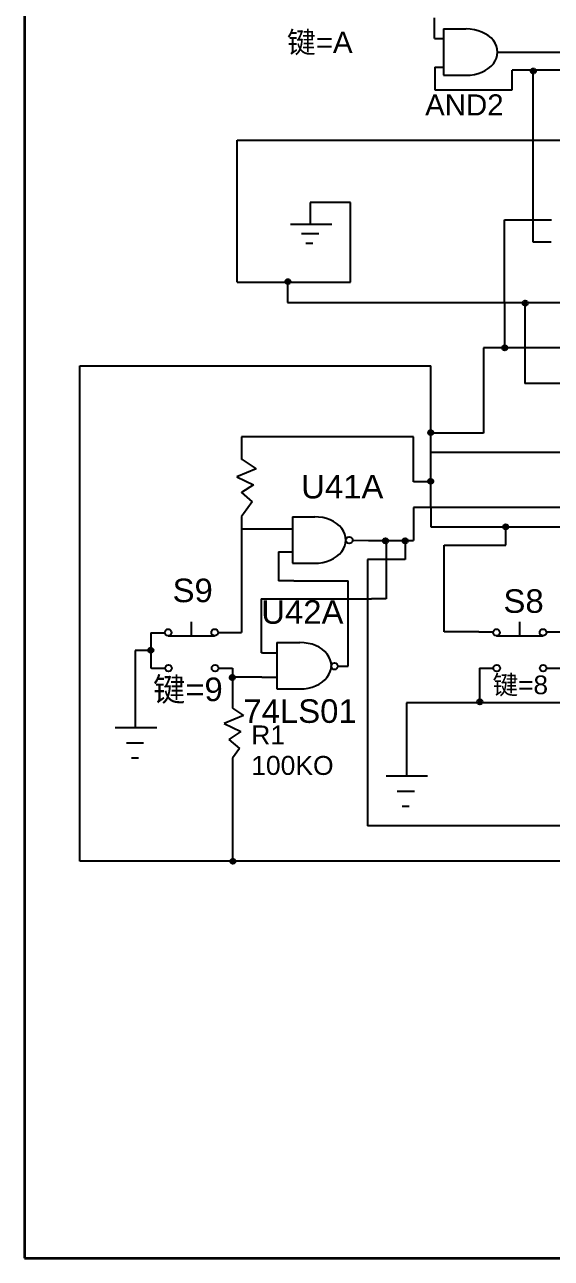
# Model space of a CAD drawing. Header units: millimetres. Extents: x 5948 to 13023, y 3837 to 8428.
# Drawn here: x 5948.3 to 6043.3, y 3850.9 to 4073.2 of the extents above; entities that cross this region are included whole.
import ezdxf

# ---------------------------------------------------------------- set-up
doc = ezdxf.new("R2010")
doc.units = ezdxf.units.MM
doc.styles.get("Standard").update_dxf_attribs({"font": 'arial.ttf'})
pattern_1 = [(0, (148.825, -144.7794), (0, 6.985), [5.08, -1.905]), (90, (148.825, -144.7794), (-6.985, 4e-16), [5.08, -1.905])]
pattern_2 = [(0, (191.552, -148.4656), (0, 6.985), [5.08, -1.905]), (90, (191.552, -148.4656), (-6.985, 4e-16), [5.08, -1.905])]
pattern_3 = [(0, (174.5935, -171.844), (0, 6.985), [5.08, -1.905]), (90, (174.5935, -171.844), (-6.985, 4e-16), [5.08, -1.905])]
pattern_4 = [(0, (174.319, -180.7264), (0, 6.985), [5.08, -1.905]), (90, (174.319, -180.7264), (-6.985, 4e-16), [5.08, -1.905])]
pattern_5 = [(0, (188.188, -188.969), (0, 6.985), [5.08, -1.905]), (90, (188.188, -188.969), (-6.985, 4e-16), [5.08, -1.905])]
pattern_6 = [(0, (166.5014, -191.329), (0, 6.985), [5.08, -1.905]), (90, (166.5014, -191.329), (-6.985, 4e-16), [5.08, -1.905])]
pattern_7 = [(0, (170.0204, -191.388), (0, 6.985), [5.08, -1.905]), (90, (170.0204, -191.388), (-6.985, 4e-16), [5.08, -1.905])]
pattern_8 = [(0, (124.072, -211.0156), (0, 6.985), [5.08, -1.905]), (90, (124.072, -211.0156), (-6.985, 4e-16), [5.08, -1.905])]
pattern_9 = [(0, (138.8644, -215.978), (0, 6.985), [5.08, -1.905]), (90, (138.8644, -215.978), (-6.985, 4e-16), [5.08, -1.905])]
pattern_10 = [(0, (183.304, -220.396), (0, 6.985), [5.08, -1.905]), (90, (183.304, -220.396), (-6.985, 4e-16), [5.08, -1.905])]

msp = doc.modelspace()

# ---------------------------------------------------------------- hatches: boundary and pattern name
at = {"lineweight": 35}
h = msp.add_hatch(color=256, dxfattribs=at)
h.dxf.hatch_style = 1
h.paths.add_polyline_path([(6040.4, 4064.89, 1), (6039.6, 4064.89, 1)])
h = msp.add_hatch()
h.set_pattern_fill('ANGLE', color=256)
h.set_pattern_definition(pattern_1)
h.paths.add_polyline_path([(5996.14, 4026.8, 1), (5995.34, 4026.8, 1)])
h = msp.add_hatch()
h.set_pattern_fill('ANGLE', color=256)
h.set_pattern_definition(pattern_1)
h.paths.add_polyline_path([(5996.14, 4026.8, 1), (5995.34, 4026.8, 1)])
h = msp.add_hatch(color=256, dxfattribs=at)
h.dxf.hatch_style = 1
h.paths.add_polyline_path([(5996.15, 4026.94, 1), (5995.35, 4026.94, 1)])
h = msp.add_hatch()
h.set_pattern_fill('ANGLE', color=256)
h.set_pattern_definition(pattern_2)
h.paths.add_polyline_path([(6038.87, 4023.11, 1), (6038.07, 4023.11, 1)])
h = msp.add_hatch()
h.set_pattern_fill('ANGLE', color=256)
h.set_pattern_definition(pattern_2)
h.paths.add_polyline_path([(6038.87, 4023.11, 1), (6038.07, 4023.11, 1)])
h = msp.add_hatch(color=256, dxfattribs=at)
h.dxf.hatch_style = 1
h.paths.add_polyline_path([(6038.94, 4023.06, 1), (6038.14, 4023.06, 1)])
h = msp.add_hatch()
h.set_pattern_fill('ANGLE', color=256)
h.set_pattern_definition([(0, (187.914, -156.565), (0, 6.985), [5.08, -1.905]), (90, (187.914, -156.565), (-6.985, 4e-16), [5.08, -1.905])])
h.paths.add_polyline_path([(6035.23, 4015.01, 1), (6034.43, 4015.01, 1)])
h = msp.add_hatch(color=256, dxfattribs=at)
h.dxf.hatch_style = 1
h.paths.add_polyline_path([(6035.25, 4015, 1), (6034.45, 4015, 1)])
h = msp.add_hatch(color=256, dxfattribs=at)
h.dxf.hatch_style = 1
h.paths.add_polyline_path([(6021.9, 3999.72, 1), (6021.1, 3999.72, 1)])
h = msp.add_hatch()
h.set_pattern_fill('ANGLE', color=256)
h.set_pattern_definition(pattern_3)
h.paths.add_polyline_path([(6021.91, 3999.74, 1), (6021.11, 3999.74, 1)])
h = msp.add_hatch()
h.set_pattern_fill('ANGLE', color=256)
h.set_pattern_definition(pattern_3)
h.paths.add_polyline_path([(6021.91, 3999.74, 1), (6021.11, 3999.74, 1)])
h = msp.add_hatch()
h.set_pattern_fill('ANGLE', color=256)
h.set_pattern_definition([(0, (174.7064, -175.56), (0, 6.985), [5.08, -1.905]), (90, (174.7064, -175.56), (-6.985, 4e-16), [5.08, -1.905])])
h.paths.add_polyline_path([(6022.02, 3996.02, 1), (6021.22, 3996.02, 1)])
h = msp.add_hatch()
h.set_pattern_fill('ANGLE', color=256)
h.set_pattern_definition(pattern_4)
h.paths.add_polyline_path([(6021.64, 3990.85, 1), (6020.84, 3990.85, 1)])
h = msp.add_hatch()
h.set_pattern_fill('ANGLE', color=256)
h.set_pattern_definition(pattern_4)
h.paths.add_polyline_path([(6021.64, 3990.85, 1), (6020.84, 3990.85, 1)])
h = msp.add_hatch(color=256, dxfattribs=at)
h.dxf.hatch_style = 1
h.paths.add_polyline_path([(6021.89, 3990.95, 1), (6021.09, 3990.95, 1)])
h = msp.add_hatch(color=256, dxfattribs=at)
h.dxf.hatch_style = 1
h.paths.add_polyline_path([(6035.43, 3982.73, 1), (6034.63, 3982.73, 1)])
h = msp.add_hatch()
h.set_pattern_fill('ANGLE', color=256)
h.set_pattern_definition(pattern_5)
h.paths.add_polyline_path([(6035.5, 3982.61, 1), (6034.7, 3982.61, 1)])
h = msp.add_hatch()
h.set_pattern_fill('ANGLE', color=256)
h.set_pattern_definition(pattern_5)
h.paths.add_polyline_path([(6035.5, 3982.61, 1), (6034.7, 3982.61, 1)])
h = msp.add_hatch(color=256, dxfattribs=at)
h.dxf.hatch_style = 1
h.paths.add_polyline_path([(6013.74, 3980.22, 1), (6012.94, 3980.22, 1)])
h = msp.add_hatch()
h.set_pattern_fill('ANGLE', color=256)
h.set_pattern_definition(pattern_6)
h.paths.add_polyline_path([(6013.82, 3980.25, 1), (6013.02, 3980.25, 1)])
h = msp.add_hatch()
h.set_pattern_fill('ANGLE', color=256)
h.set_pattern_definition(pattern_6)
h.paths.add_polyline_path([(6013.82, 3980.25, 1), (6013.02, 3980.25, 1)])
h = msp.add_hatch(color=256, dxfattribs=at)
h.dxf.hatch_style = 1
h.paths.add_polyline_path([(6017.29, 3980.22, 1), (6016.49, 3980.22, 1)])
h = msp.add_hatch()
h.set_pattern_fill('ANGLE', color=256)
h.set_pattern_definition(pattern_7)
h.paths.add_polyline_path([(6017.34, 3980.19, 1), (6016.54, 3980.19, 1)])
h = msp.add_hatch()
h.set_pattern_fill('ANGLE', color=256)
h.set_pattern_definition(pattern_7)
h.paths.add_polyline_path([(6017.34, 3980.19, 1), (6016.54, 3980.19, 1)])
h = msp.add_hatch()
h.set_pattern_fill('ANGLE', color=256)
h.set_pattern_definition(pattern_8)
h.paths.add_polyline_path([(5971.39, 3960.56, 1), (5970.59, 3960.56, 1)])
h = msp.add_hatch()
h.set_pattern_fill('ANGLE', color=256)
h.set_pattern_definition(pattern_8)
h.paths.add_polyline_path([(5971.39, 3960.56, 1), (5970.59, 3960.56, 1)])
h = msp.add_hatch(color=256, dxfattribs=at)
h.dxf.hatch_style = 1
h.paths.add_polyline_path([(5971.42, 3960.49, 1), (5970.62, 3960.49, 1)])
h = msp.add_hatch(color=256, dxfattribs=at)
h.dxf.hatch_style = 1
h.paths.add_polyline_path([(5986.11, 3955.58, 1), (5985.31, 3955.58, 1)])
h = msp.add_hatch()
h.set_pattern_fill('ANGLE', color=256)
h.set_pattern_definition(pattern_9)
h.paths.add_polyline_path([(5986.18, 3955.6, 1), (5985.38, 3955.6, 1)])
h = msp.add_hatch()
h.set_pattern_fill('ANGLE', color=256)
h.set_pattern_definition(pattern_9)
h.paths.add_polyline_path([(5986.18, 3955.6, 1), (5985.38, 3955.6, 1)])
h = msp.add_hatch()
h.set_pattern_fill('ANGLE', color=256)
h.set_pattern_definition(pattern_10)
h.paths.add_polyline_path([(6030.62, 3951.18, 1), (6029.82, 3951.18, 1)])
h = msp.add_hatch()
h.set_pattern_fill('ANGLE', color=256)
h.set_pattern_definition(pattern_10)
h.paths.add_polyline_path([(6030.62, 3951.18, 1), (6029.82, 3951.18, 1)])
h = msp.add_hatch(color=256, dxfattribs=at)
h.dxf.hatch_style = 1
h.paths.add_polyline_path([(6030.76, 3951.19, 1), (6029.96, 3951.19, 1)])
h = msp.add_hatch(color=256, dxfattribs=at)
h.dxf.hatch_style = 1
h.paths.add_polyline_path([(5986.23, 3922.47, 1), (5985.43, 3922.47, 1)])

# ---------------------------------------------------------------- linework, layer by layer
for p, q in [((5948.27, 4250.91), (5948.27, 3850.91)), ((5948.27, 3850.91), (6512.27, 3850.91))]:
    msp.add_line(p, q, dxfattribs=at)
for p, q in [((6022.11, 4074.46), (6022.11, 4070.72)), ((6023.81, 4072.48), (6023.81, 4064.12)), ((6023.81, 4072.48), (6027.86, 4072.48)), ((6022.2, 4070.72), (6023.76, 4070.72)), ((6033.55, 4068.3), (6110.67, 4068.3)), ((6022.26, 4065.58), (6023.81, 4065.58)), ((6022.26, 4065.58), (6022.26, 4061.51)), ((6036.19, 4061.51), (6036.19, 4065.02)), ((6128.05, 4065.02), (6036.19, 4065.02)), ((6039.95, 4061.19), (6039.95, 4065.02)), ((6023.81, 4064.12), (6027.86, 4064.12)), ((6022.26, 4061.51), (6036.19, 4061.51)), ((6039.95, 4046.35), (6039.95, 4061.19)), ((5986.61, 4026.84), (5986.61, 4052.41)), ((5986.61, 4052.41), (6041.68, 4052.41)), ((6041.68, 4052.41), (6048.42, 4052.41)), ((6039.95, 4034.04), (6039.95, 4046.35)), ((6007.03, 4041.18), (5999.77, 4041.18)), ((5999.77, 4041.18), (5999.77, 4041.18)), ((5999.77, 4041.18), (5999.77, 4037.9)), ((6007.03, 4026.84), (6007.03, 4041.18)), ((5999.77, 4037.85), (5999.77, 4037.38)), ((6034.83, 4023.14), (6034.83, 4038.04)), ((6034.83, 4038.04), (6039.89, 4038.04)), ((6039.89, 4038.04), (6043.3, 4038.04)), ((5996.2, 4037.28), (6003.68, 4037.28)), ((5998.21, 4035.62), (6001.31, 4035.62)), ((5999, 4033.86), (6000.27, 4033.86)), ((6041.6, 4034.04), (6039.95, 4034.04)), ((6043.2, 4034.04), (6041.6, 4034.04)), ((5986.61, 4026.84), (6007.03, 4026.84)), ((5995.7, 4026.84), (5995.7, 4023.14)), ((5995.7, 4023.14), (6073.76, 4023.14)), ((6034.83, 4023.14), (6034.83, 4015.01)), ((6038.47, 4023.14), (6038.47, 4008.59)), ((6106.66, 4015.01), (6031.01, 4015.01)), ((6031.01, 4015.01), (6031.01, 3999.64)), ((5958.23, 3922.51), (5958.23, 4011.76)), ((5958.23, 4011.76), (6021.51, 4011.76)), ((6021.51, 3999.64), (6021.51, 4011.76)), ((6106.89, 4008.59), (6038.47, 4008.59)), ((6018.42, 3998.94), (5987.4, 3998.94)), ((5987.4, 3998.94), (5987.4, 3995.84)), ((6018.42, 3990.87), (6018.42, 3998.94)), ((6021.51, 3986.25), (6021.51, 3999.64)), ((6031.01, 3999.64), (6021.51, 3999.64)), ((5987.4, 3995.84), (5987.4, 3994.88)), ((6103.65, 3996.11), (6021.51, 3996.11)), ((5990.01, 3993.2), (5986.54, 3991.77)), ((5987.5, 3994.88), (5987.4, 3994.88)), ((5987.5, 3994.88), (5990.01, 3993.2)), ((5986.54, 3991.77), (5989.53, 3990.33)), ((5989.53, 3990.33), (5987.38, 3988.9)), ((5987.38, 3988.9), (5987.38, 3988.9)), ((5987.38, 3988.9), (5989.29, 3987.22)), ((5987.4, 3988.91), (5987.4, 3988.87)), ((6021.51, 3990.87), (6018.42, 3990.87)), ((5989.29, 3987.22), (5987.74, 3985.07)), ((5987.74, 3985.07), (5987.4, 3984.61)), ((5987.4, 3984.61), (5987.4, 3963.72)), ((5996.57, 3984.53), (5996.57, 3976.17)), ((5996.57, 3984.53), (6000.62, 3984.53)), ((6264.28, 3986.25), (6018.41, 3986.25)), ((6018.41, 3986.25), (6018.41, 3980.3)), ((6021.51, 3986.25), (6021.51, 3982.75)), ((5996.57, 3982.31), (5987.4, 3982.31)), ((6021.51, 3982.75), (6250.11, 3982.75)), ((6035.05, 3979.42), (6035.05, 3982.75)), ((6007.41, 3980.32), (6010.3, 3980.3)), ((6010.3, 3980.3), (6018.41, 3980.3)), ((6013.44, 3980.3), (6013.44, 3969.78)), ((6016.87, 3980.3), (6016.87, 3976.84)), ((5994.02, 3978.25), (5996.52, 3978.25)), ((5994.02, 3978.25), (5994.02, 3973.05)), ((6023.92, 3963.79), (6023.92, 3979.42)), ((6023.92, 3979.42), (6035.05, 3979.42)), ((5996.57, 3976.17), (6000.62, 3976.17)), ((6016.87, 3976.84), (6010.07, 3976.84)), ((6010.07, 3976.84), (6010.07, 3928.85)), ((5994.02, 3973.05), (5994.02, 3973.02)), ((5996.81, 3973.02), (5994.02, 3973.02)), ((5996.81, 3973.02), (6006.63, 3973.02)), ((6006.63, 3957.61), (6006.63, 3973.02)), ((5990.94, 3969.78), (5990.94, 3960.03)), ((5990.94, 3969.78), (6010.84, 3969.78)), ((6013.44, 3969.78), (6010.84, 3969.78)), ((5978.31, 3965.62), (5978.31, 3963.11)), ((6037.51, 3965.62), (6037.51, 3963.11)), ((5971.01, 3963.64), (5973.52, 3963.64)), ((5971.01, 3963.64), (5971.01, 3957.27)), ((5973.55, 3963.79), (5973.58, 3963.79)), ((5974.15, 3963.12), (5982.51, 3963.12)), ((5983.14, 3963.72), (5987.4, 3963.72)), ((6030.2, 3963.79), (6023.92, 3963.79)), ((6030.2, 3963.79), (6032.71, 3963.79)), ((6033.36, 3963.12), (6041.72, 3963.12)), ((6042.38, 3963.79), (6044.89, 3963.79)), ((5971.01, 3960.45), (5968.22, 3960.45)), ((5968.22, 3960.45), (5968.22, 3955.46)), ((5991.17, 3960.03), (5990.94, 3960.03)), ((5991.17, 3960.03), (5993.68, 3960.03)), ((5993.73, 3961.9), (5993.73, 3953.54)), ((5993.73, 3961.9), (5997.78, 3961.9)), ((5997.78, 3961.9), (5997.92, 3961.89)), ((6004.76, 3957.61), (6006.63, 3957.61)), ((6006.32, 3957.61), (6006.63, 3957.61)), ((5968.22, 3955.46), (5968.22, 3946.62)), ((5971.15, 3957.27), (5971.01, 3957.27)), ((5971.15, 3957.27), (5973.66, 3957.27)), ((5983.2, 3957.28), (5983.21, 3957.28)), ((5983.27, 3957.27), (5985.77, 3957.27)), ((5985.77, 3957.27), (5985.77, 3950.03)), ((5991.06, 3955.64), (5985.77, 3955.64)), ((5991.06, 3955.64), (5993.57, 3955.64)), ((6030.32, 3957.28), (6032.83, 3957.28)), ((6030.32, 3957.28), (6030.32, 3951.03)), ((6042.44, 3957.28), (6044.95, 3957.28)), ((5993.73, 3953.54), (5997.78, 3953.54)), ((5995.87, 3953.54), (5998.14, 3953.54)), ((6278.49, 3951.03), (6017.12, 3951.03)), ((6017.12, 3951.03), (6017.12, 3937.85)), ((5987.72, 3948.74), (5984.24, 3947.3)), ((5985.77, 3950.03), (5987.72, 3948.74)), ((5964.62, 3946.57), (5972.09, 3946.57)), ((5984.24, 3947.3), (5987.24, 3945.87)), ((5987.24, 3945.87), (5985.08, 3944.43)), ((5985.08, 3944.43), (5985.08, 3944.43)), ((5985.08, 3944.43), (5987, 3942.76)), ((5966.62, 3943.84), (5969.72, 3943.84)), ((5987, 3942.76), (5985.77, 3941.06)), ((5967.54, 3941.11), (5968.81, 3941.11)), ((5985.77, 3941.06), (5985.77, 3930.64)), ((6013.45, 3937.85), (6020.92, 3937.85)), ((6015.45, 3935.12), (6018.55, 3935.12)), ((6016.37, 3932.38), (6017.64, 3932.38)), ((5985.77, 3930.64), (5985.77, 3922.51)), ((6332.55, 3928.85), (6010.07, 3928.85)), ((6196.77, 3922.51), (5958.23, 3922.51))]:
    msp.add_line(p, q)
for centre in [(6040, 4064.89), (5995.75, 4026.94), (6038.54, 4023.06), (6034.85, 4015), (6021.5, 3999.72), (6021.49, 3990.95), (6035.03, 3982.73), (6013.34, 3980.22), (6016.89, 3980.22), (5971.02, 3960.49), (5985.71, 3955.58), (6030.36, 3951.19), (5985.83, 3922.47)]:
    msp.add_circle(centre, 0.4, dxfattribs=at)
for centre, radius in [((6021.51, 3999.74), 0.4), ((6021.51, 3999.74), 0.4), ((6006.81, 3980.33), 0.602), ((5974.15, 3963.72), 0.602), ((5982.54, 3963.72), 0.602), ((6033.36, 3963.72), 0.602), ((6041.75, 3963.72), 0.602), ((5970.99, 3960.56), 0.4), ((5970.99, 3960.56), 0.4), ((5974.22, 3957.26), 0.602), ((5982.61, 3957.26), 0.602), ((6004.16, 3957.61), 0.602), ((6033.4, 3957.26), 0.602), ((6041.79, 3957.26), 0.602), ((5985.78, 3955.6), 0.4), ((5985.78, 3955.6), 0.4)]:
    msp.add_circle(centre, radius)
for centre in [(6027.89, 4068.3), (6000.54, 3980.36), (5997.92, 3957.71)]:
    msp.add_ellipse(centre, major_axis=(-5.66, 0), ratio=0.737894, start_param=1.570796, end_param=4.712389)

# ---------------------------------------------------------------- texts
for s, height, p in [('键=A', 3.798, (5995.59, 4068.16)), ('AND2', 3.798, (6020.49, 4056.88)), ('U41A', 4.243, (5998.14, 3987.86)), ('S9', 4.243, (5974.95, 3969.16)), ('S8', 4.243, (6034.62, 3967.24)), ('U42A', 4.243, (5990.94, 3965.27)), ('键=9', 4.243, (5971.45, 3951.33)), ('键=8', 3.381, (6032.66, 3952.57)), ('74LS01', 4.243, (5987.72, 3947.41)), ('R1', 3.416, (5989.13, 3943.52)), ('100KO', 3.416, (5989.13, 3938.03))]:
    msp.add_text(s, height=height, dxfattribs=at).set_placement(p)

doc.saveas('drawing.dxf')
